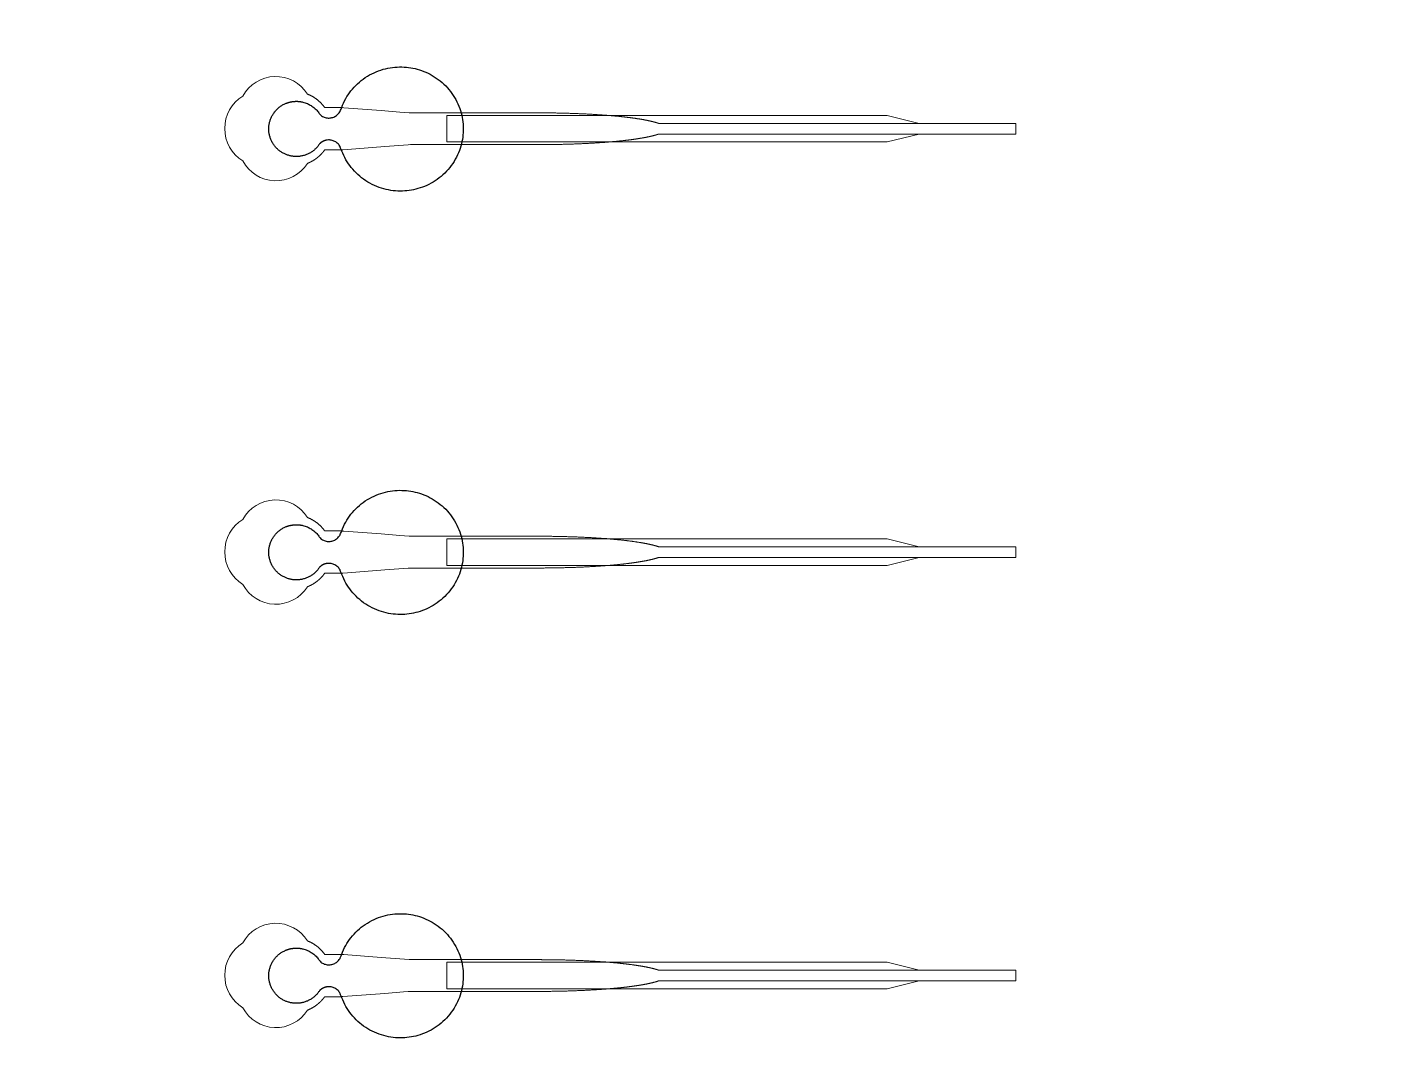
# Model space of a CAD drawing. Header units: inches. Extents: x -52997 to 52003, y -52254 to 52746.
# Drawn here: x -11519 to -5149, y 3570 to 8474 of the extents above; entities that cross this region are included whole.
import ezdxf

# ---------------------------------------------------------------- set-up
doc = ezdxf.new("R2010")
doc.units = ezdxf.units.IN
doc.header["$MEASUREMENT"] = 0
doc.layers.add('1', color=1, linetype='Continuous')
doc.layers.add('2', color=140, linetype='Continuous', lineweight=0)
doc.layers.add('3', color=90, linetype='Continuous', lineweight=0)

msp = doc.modelspace()

# ---------------------------------------------------------------- linework, layer by layer
at = {"layer": '1'}
for points in [[(-16283.4, -47485.7), (0, -47485.7), (16283.4, -47485.7, 5.999107)], [(-16250, -47285.7), (0, -47285.7), (16250, -47285.7, 5.986812)], [(-13685.8, -45485.7), (0, -45485.7), (13685.8, -45485.7, 6.794322)]]:
    msp.add_lwpolyline(points, format="xyb", close=True, dxfattribs=at)
msp.add_circle((-497.2, 245.8), 52500, dxfattribs=at)
for points in [[(-10137.6, 7921.4), (-10115.4, 7944.5), (-10083.7, 7939.3), (-10052.1, 7934.1), (-10038.5, 7905.1), (-9963, 7664.2), (-9711, 7701.9), (-9459, 7739.6), (-9458.9, 7991.7), (-9458.8, 8243.9), (-9710.7, 8281.8), (-9962.7, 8319.7), (-10038.4, 8078.9), (-10051.6, 8050.4), (-10082.5, 8044.7), (-10113.3, 8038.9), (-10135.9, 8060.7), (-10187.2, 8144.1), (-10281.6, 8118), (-10376, 8091.9), (-10377.2, 7994), (-10378.4, 7896), (-10284.7, 7867.6), (-10190.9, 7839.2), (-10137.6, 7921.4)], [(-10137.6, 5921.4), (-10115.4, 5944.5), (-10083.7, 5939.3), (-10052.1, 5934.1), (-10038.5, 5905.1), (-9963, 5664.2), (-9711, 5701.9), (-9459, 5739.6), (-9458.9, 5991.7), (-9458.8, 6243.9), (-9710.7, 6281.8), (-9962.7, 6319.7), (-10038.4, 6078.9), (-10051.6, 6050.4), (-10082.5, 6044.7), (-10113.3, 6038.9), (-10135.9, 6060.7), (-10187.2, 6144.1), (-10281.6, 6118), (-10376, 6091.9), (-10377.2, 5994), (-10378.4, 5896), (-10284.7, 5867.6), (-10190.9, 5839.2), (-10137.6, 5921.4)], [(-10137.6, 3921.4), (-10115.4, 3944.5), (-10083.7, 3939.3), (-10052.1, 3934.1), (-10038.5, 3905.1), (-9963, 3664.2), (-9711, 3701.9), (-9459, 3739.6), (-9458.9, 3991.7), (-9458.8, 4243.9), (-9710.7, 4281.8), (-9962.7, 4319.7), (-10038.4, 4078.9), (-10051.6, 4050.4), (-10082.5, 4044.7), (-10113.3, 4038.9), (-10135.9, 4060.7), (-10187.2, 4144.1), (-10281.6, 4118), (-10376, 4091.9), (-10377.2, 3994), (-10378.4, 3896), (-10284.7, 3867.6), (-10190.9, 3839.2), (-10137.6, 3921.4)]]:
    msp.add_rational_spline(points, [1, 0.884783429184, 1, 0.884783429184, 1, 0.758252289935, 1, 0.758252289935, 1, 0.758252289935, 1, 0.758252289935, 1, 0.888941908896, 1, 0.888941908896, 1, 0.79946124759, 1, 0.79946124759, 1, 0.79946124759, 1, 0.79946124759, 1], degree=2, knots=[0, 0, 0, 0.969535, 0.969535, 1.939069, 1.939069, 3.359405, 3.359405, 4.779741, 4.779741, 6.200078, 6.200078, 7.620414, 7.620414, 8.571947, 8.571947, 9.52348, 9.52348, 10.812277, 10.812277, 12.101074, 12.101074, 13.389871, 13.389871, 14.678668, 14.678668, 14.678668], dxfattribs=at)
at = {"layer": '2'}
for points in [[(-16283.4, -47485.7), (0, -47485.7), (16283.4, -47485.7, 5.999107)], [(-16250, -47285.7), (0, -47285.7), (16250, -47285.7, 5.986812)], [(-13685.8, -45485.7), (0, -45485.7), (13685.8, -45485.7, 6.794322)], [(-10194.8, 7829.6), (-10194.5, 7829.7), (-10193.7, 7830), (-10192.8, 7830.3), (-10192, 7830.7), (-10191.1, 7831), (-10190.3, 7831.4), (-10189.4, 7831.7), (-10188.6, 7832.1), (-10187.7, 7832.5), (-10186.9, 7832.8), (-10186, 7833.2), (-10185.2, 7833.6), (-10184.3, 7834), (-10183.4, 7834.4), (-10182.6, 7834.8), (-10181.7, 7835.2), (-10180.9, 7835.6), (-10180, 7836.1), (-10179.2, 7836.5), (-10178.3, 7836.9), (-10177.4, 7837.4), (-10176.6, 7837.8), (-10175.7, 7838.3), (-10174.9, 7838.7), (-10174, 7839.2), (-10173.2, 7839.7), (-10172.3, 7840.1), (-10171.4, 7840.6), (-10170.6, 7841.1), (-10169.7, 7841.6), (-10168.9, 7842.1), (-10168, 7842.6), (-10167.2, 7843.1), (-10166.3, 7843.6), (-10165.5, 7844.2), (-10164.6, 7844.7), (-10163.8, 7845.2), (-10162.9, 7845.8), (-10162.1, 7846.3), (-10161.2, 7846.9), (-10160.4, 7847.4), (-10159.6, 7848), (-10158.7, 7848.6), (-10157.9, 7849.1), (-10157.1, 7849.7), (-10156.2, 7850.3), (-10155.4, 7850.9), (-10154.6, 7851.5), (-10153.8, 7852.1), (-10152.9, 7852.7), (-10152.1, 7853.3), (-10151.3, 7853.9), (-10150.5, 7854.5), (-10149.7, 7855.2), (-10148.9, 7855.8), (-10148.1, 7856.4), (-10147.3, 7857.1), (-10146.5, 7857.7), (-10145.7, 7858.3), (-10144.9, 7859), (-10144.1, 7859.6), (-10143.4, 7860.3), (-10142.6, 7861), (-10141.8, 7861.6), (-10141, 7862.3), (-10140.3, 7863), (-10139.5, 7863.7), (-10138.8, 7864.3), (-10138, 7865), (-10137.3, 7865.7), (-10136.5, 7866.4), (-10135.8, 7867.1), (-10135, 7867.8), (-10134.3, 7868.5), (-10133.6, 7869.2), (-10132.9, 7869.9), (-10132.2, 7870.7), (-10131.4, 7871.4), (-10130.7, 7872.1), (-10130, 7872.8), (-10129.3, 7873.6), (-10128.7, 7874.3), (-10128, 7875), (-10127.3, 7875.7), (-10126.6, 7876.5), (-10126, 7877.2), (-10125.3, 7878), (-10124.6, 7878.7), (-10124, 7879.5), (-10123.3, 7880.2), (-10122.7, 7881), (-10122.1, 7881.7), (-10121.4, 7882.5), (-10120.8, 7883.2), (-10120.2, 7884), (-10119.6, 7884.7), (-10119, 7885.5), (-10118.4, 7886.3), (-10117.8, 7887), (-10117.2, 7887.8), (-10116.6, 7888.6), (-10116.1, 7889.3), (-10115.5, 7890.1), (-10114.9, 7890.9), (-10114.4, 7891.6), (-10113.8, 7892.4), (-10113.3, 7893.2), (-10069.7, 7893.2), (-10047.9, 7893.2), (-10037, 7893.2), (-10034.3, 7893.2), (-10032.9, 7893.2), (-10032.9, 7893.2), (-10032.9, 7893.2), (-10032.9, 7893.2), (-10032.9, 7893.2), (-10032.8, 7893.2), (-10032.8, 7893.2), (-10032.4, 7893.2), (-10031.7, 7893.3), (-10030.3, 7893.4), (-10027.6, 7893.6), (-10005.5, 7895.3), (-9828.9, 7908.8), (-9740.5, 7915.6), (-9718.4, 7917.3), (-9707.4, 7918.1), (-9707.1, 7918.2), (-9707, 7918.2), (-9707, 7918.2), (-9706.9, 7918.2), (-9706.8, 7918.2), (-9706.4, 7918.2), (-9445.9, 7918.2), (-9439.7, 7918.2), (-9427.1, 7918.2), (-9326.6, 7918.2), (-9125.5, 7918.2), (-9113, 7918.2), (-9106.7, 7918.2), (-9103.6, 7918.2), (-9102, 7918.2), (-9101.6, 7918.2), (-9101.4, 7918.2), (-9101.3, 7918.2), (-9101.3, 7918.2), (-9101.2, 7918.2), (-9101.2, 7918.2), (-9100.6, 7918.2), (-9096, 7918.2), (-9091.4, 7918.2), (-9086.8, 7918.2), (-9082.2, 7918.2), (-9077.6, 7918.2), (-9072.9, 7918.3), (-9068.2, 7918.3), (-9063.6, 7918.3), (-9058.9, 7918.4), (-9054.2, 7918.4), (-9049.4, 7918.4), (-9044.7, 7918.5), (-9040, 7918.6), (-9035.2, 7918.6), (-9030.5, 7918.7), (-9025.7, 7918.8), (-9021, 7918.8), (-9016.2, 7918.9), (-9011.4, 7919), (-9006.6, 7919.1), (-9001.8, 7919.2), (-8997, 7919.3), (-8992.2, 7919.4), (-8987.4, 7919.5), (-8982.6, 7919.7), (-8977.8, 7919.8), (-8972.9, 7919.9), (-8968.1, 7920), (-8963.3, 7920.2), (-8958.5, 7920.3), (-8953.6, 7920.5), (-8948.8, 7920.6), (-8944, 7920.8), (-8939.1, 7921), (-8934.3, 7921.1), (-8929.5, 7921.3), (-8924.6, 7921.5), (-8919.8, 7921.7), (-8915, 7921.9), (-8910.2, 7922.1), (-8905.4, 7922.3), (-8900.5, 7922.5), (-8895.7, 7922.7), (-8890.9, 7922.9), (-8886.1, 7923.2), (-8881.4, 7923.4), (-8876.6, 7923.6), (-8871.8, 7923.9), (-8867.1, 7924.1), (-8862.3, 7924.4), (-8857.6, 7924.6), (-8852.8, 7924.9), (-8848.1, 7925.2), (-8843.4, 7925.4), (-8838.7, 7925.7), (-8834, 7926), (-8829.4, 7926.3), (-8824.7, 7926.6), (-8820.1, 7926.9), (-8815.4, 7927.2), (-8810.8, 7927.5), (-8806.3, 7927.9), (-8801.7, 7928.2), (-8799.4, 7928.4), (-8797.1, 7928.5), (-8794.9, 7928.7), (-8792.6, 7928.9), (-8790.3, 7929), (-8788.1, 7929.2), (-8785.8, 7929.4), (-8783.6, 7929.5), (-8781.3, 7929.7), (-8779.1, 7929.9), (-8776.9, 7930.1), (-8774.6, 7930.3), (-8772.4, 7930.4), (-8770.2, 7930.6), (-8768, 7930.8), (-8765.8, 7931), (-8763.6, 7931.2), (-8761.4, 7931.4), (-8759.2, 7931.5), (-8757, 7931.7), (-8754.9, 7931.9), (-8752.7, 7932.1), (-8750.5, 7932.3), (-8748.4, 7932.5), (-8746.2, 7932.7), (-8744.1, 7932.9), (-8741.9, 7933.1), (-8739.8, 7933.3), (-8737.7, 7933.5), (-8735.6, 7933.7), (-8733.5, 7933.9), (-8731.3, 7934.1), (-8729.2, 7934.3), (-8727.2, 7934.5), (-8725.1, 7934.7), (-8723, 7934.9), (-8720.9, 7935.2), (-8718.9, 7935.4), (-8716.8, 7935.6), (-8714.8, 7935.8), (-8712.7, 7936), (-8710.7, 7936.2), (-8708.7, 7936.5), (-8706.6, 7936.7), (-8704.6, 7936.9), (-8702.6, 7937.1), (-8700.6, 7937.3), (-8698.6, 7937.6), (-8696.7, 7937.8), (-8694.7, 7938), (-8692.7, 7938.2), (-8690.8, 7938.5), (-8688.8, 7938.7), (-8686.9, 7938.9), (-8684.9, 7939.2), (-8683, 7939.4), (-8681.1, 7939.6), (-8679.2, 7939.9), (-8677.3, 7940.1), (-8675.4, 7940.3), (-8673.5, 7940.6), (-8671.6, 7940.8), (-8669.8, 7941.1), (-8667.9, 7941.3), (-8666.1, 7941.5), (-8664.2, 7941.8), (-8662.4, 7942), (-8660.6, 7942.3), (-8658.8, 7942.5), (-8657, 7942.8), (-8655.2, 7943), (-8653.4, 7943.3), (-8651.6, 7943.5), (-8649.8, 7943.8), (-8648.1, 7944), (-8646.3, 7944.3), (-8644.6, 7944.5), (-8642.9, 7944.8), (-8641.1, 7945), (-8639.4, 7945.3), (-8637.7, 7945.5), (-8636, 7945.8), (-8634.4, 7946.1), (-8632.7, 7946.3), (-8631, 7946.6), (-8629.4, 7946.8), (-8627.7, 7947.1), (-8626.1, 7947.4), (-8624.5, 7947.6), (-8622.9, 7947.9), (-8621.3, 7948.2), (-8619.7, 7948.4), (-8618.1, 7948.7), (-8616.5, 7949), (-8614.9, 7949.2), (-8613.4, 7949.5), (-8611.9, 7949.8), (-8610.3, 7950), (-8608.8, 7950.3), (-8607.3, 7950.6), (-8605.8, 7950.9), (-8604.3, 7951.1), (-8602.8, 7951.4), (-8601.3, 7951.7), (-8599.9, 7952), (-8598.4, 7952.2), (-8597, 7952.5), (-8595.6, 7952.8), (-8594.1, 7953.1), (-8592.7, 7953.4), (-8591.3, 7953.6), (-8589.9, 7953.9), (-8588.6, 7954.2), (-8587.2, 7954.5), (-8585.8, 7954.8), (-8584.5, 7955.1), (-8583.2, 7955.3), (-8581.8, 7955.6), (-8580.5, 7955.9), (-8579.2, 7956.2), (-8577.9, 7956.5), (-8576.7, 7956.8), (-8575.4, 7957), (-8574.1, 7957.3), (-8572.9, 7957.6), (-8571.7, 7957.9), (-8570.4, 7958.2), (-8569.2, 7958.5), (-8568, 7958.8), (-8566.8, 7959.1), (-8565.6, 7959.4), (-8564.5, 7959.7), (-8563.3, 7959.9), (-8562.2, 7960.2), (-8561, 7960.5), (-8559.9, 7960.8), (-8558.8, 7961.1), (-8557.7, 7961.4), (-8556.6, 7961.7), (-8555.5, 7962), (-8554.4, 7962.3), (-8553.4, 7962.6), (-8552.3, 7962.9), (-8551.3, 7963.2), (-8550.3, 7963.5), (-8549.2, 7963.8), (-8548.2, 7964.1), (-8547.2, 7964.4), (-8546.3, 7964.7), (-8545.3, 7965), (-8544.3, 7965.3), (-8543.4, 7965.6), (-8542.4, 7965.9), (-8541.5, 7966.2), (-8540.6, 7966.5), (-8539.7, 7966.8), (-8538.8, 7967.1), (-8537.9, 7967.4), (-8537, 7967.7), (-8535.6, 7968.1), (-6850, 7968), (-6850, 8018.2), (-8535.5, 8018.2), (-8535.8, 8018.3), (-8536.7, 8018.6), (-8537.6, 8018.9), (-8538.4, 8019.2), (-8539.3, 8019.5), (-8540.2, 8019.8), (-8541.2, 8020.1), (-8542.1, 8020.4), (-8543, 8020.7), (-8544, 8021), (-8544.9, 8021.3), (-8545.9, 8021.6), (-8546.9, 8021.9), (-8547.9, 8022.2), (-8548.9, 8022.5), (-8549.9, 8022.8), (-8550.9, 8023.1), (-8552, 8023.4), (-8553, 8023.7), (-8554.1, 8023.9), (-8555.1, 8024.2), (-8556.2, 8024.5), (-8557.3, 8024.8), (-8558.4, 8025.1), (-8559.5, 8025.4), (-8560.7, 8025.7), (-8561.8, 8026), (-8563, 8026.3), (-8564.1, 8026.6), (-8565.3, 8026.9), (-8566.5, 8027.2), (-8567.7, 8027.5), (-8568.9, 8027.8), (-8570.1, 8028.1), (-8571.3, 8028.3), (-8572.5, 8028.6), (-8573.8, 8028.9), (-8575, 8029.2), (-8576.3, 8029.5), (-8577.6, 8029.8), (-8578.9, 8030.1), (-8580.2, 8030.4), (-8581.5, 8030.6), (-8582.8, 8030.9), (-8584.1, 8031.2), (-8585.5, 8031.5), (-8586.8, 8031.8), (-8588.2, 8032.1), (-8589.6, 8032.3), (-8591, 8032.6), (-8592.4, 8032.9), (-8593.8, 8033.2), (-8595.2, 8033.5), (-8596.6, 8033.7), (-8598.1, 8034), (-8599.5, 8034.3), (-8601, 8034.6), (-8602.5, 8034.9), (-8603.9, 8035.1), (-8605.4, 8035.4), (-8606.9, 8035.7), (-8608.4, 8036), (-8610, 8036.2), (-8611.5, 8036.5), (-8613, 8036.8), (-8614.6, 8037), (-8616.2, 8037.3), (-8617.7, 8037.6), (-8619.3, 8037.8), (-8620.9, 8038.1), (-8622.5, 8038.4), (-8624.1, 8038.6), (-8625.7, 8038.9), (-8627.4, 8039.2), (-8629, 8039.4), (-8630.7, 8039.7), (-8632.3, 8040), (-8634, 8040.2), (-8635.7, 8040.5), (-8637.4, 8040.7), (-8639.1, 8041), (-8640.8, 8041.3), (-8642.5, 8041.5), (-8644.2, 8041.8), (-8646, 8042), (-8647.7, 8042.3), (-8649.5, 8042.5), (-8651.2, 8042.8), (-8653, 8043), (-8654.8, 8043.3), (-8656.6, 8043.5), (-8658.4, 8043.8), (-8660.2, 8044), (-8662, 8044.3), (-8663.9, 8044.5), (-8665.7, 8044.8), (-8667.5, 8045), (-8669.4, 8045.2), (-8671.3, 8045.5), (-8673.1, 8045.7), (-8675, 8046), (-8676.9, 8046.2), (-8678.8, 8046.4), (-8680.7, 8046.7), (-8682.6, 8046.9), (-8684.5, 8047.1), (-8686.5, 8047.4), (-8688.4, 8047.6), (-8690.4, 8047.8), (-8692.3, 8048.1), (-8694.3, 8048.3), (-8696.2, 8048.5), (-8698.2, 8048.7), (-8700.2, 8049), (-8702.2, 8049.2), (-8704.2, 8049.4), (-8706.2, 8049.6), (-8708.2, 8049.8), (-8710.3, 8050.1), (-8712.3, 8050.3), (-8714.3, 8050.5), (-8716.4, 8050.7), (-8718.4, 8050.9), (-8720.5, 8051.1), (-8722.6, 8051.3), (-8724.6, 8051.6), (-8726.7, 8051.8), (-8728.8, 8052), (-8730.9, 8052.2), (-8733, 8052.4), (-8735.1, 8052.6), (-8737.2, 8052.8), (-8739.3, 8053), (-8741.5, 8053.2), (-8743.6, 8053.4), (-8745.7, 8053.6), (-8747.9, 8053.8), (-8750, 8054), (-8752.2, 8054.2), (-8754.4, 8054.4), (-8756.5, 8054.6), (-8758.7, 8054.7), (-8760.9, 8054.9), (-8763.1, 8055.1), (-8765.3, 8055.3), (-8767.5, 8055.5), (-8769.7, 8055.7), (-8771.9, 8055.9), (-8774.1, 8056), (-8776.3, 8056.2), (-8778.5, 8056.4), (-8780.8, 8056.6), (-8783, 8056.8), (-8785.2, 8056.9), (-8787.5, 8057.1), (-8789.7, 8057.3), (-8792, 8057.4), (-8794.2, 8057.6), (-8796.5, 8057.8), (-8798.8, 8057.9), (-8803.3, 8058.3), (-8807.9, 8058.6), (-8812.5, 8058.9), (-8817.1, 8059.2), (-8821.7, 8059.5), (-8826.3, 8059.8), (-8831, 8060.1), (-8835.6, 8060.4), (-8840.3, 8060.7), (-8845, 8061), (-8849.7, 8061.3), (-8854.4, 8061.5), (-8859.1, 8061.8), (-8863.8, 8062.1), (-8868.6, 8062.3), (-8873.3, 8062.5), (-8878.1, 8062.8), (-8882.8, 8063), (-8887.6, 8063.3), (-8892.4, 8063.5), (-8897.2, 8063.7), (-8901.9, 8063.9), (-8906.7, 8064.1), (-8911.5, 8064.3), (-8916.3, 8064.5), (-8921.1, 8064.7), (-8925.9, 8064.9), (-8930.7, 8065.1), (-8935.6, 8065.3), (-8940.4, 8065.4), (-8945.2, 8065.6), (-8950, 8065.7), (-8954.8, 8065.9), (-8959.6, 8066.1), (-8964.4, 8066.2), (-8969.2, 8066.3), (-8974, 8066.5), (-8978.8, 8066.6), (-8983.6, 8066.7), (-8988.4, 8066.8), (-8993.2, 8066.9), (-8998, 8067.1), (-9002.7, 8067.2), (-9007.5, 8067.2), (-9012.3, 8067.3), (-9017, 8067.4), (-9021.8, 8067.5), (-9026.5, 8067.6), (-9031.2, 8067.7), (-9035.9, 8067.7), (-9040.7, 8067.8), (-9045.4, 8067.8), (-9050, 8067.9), (-9054.7, 8067.9), (-9059.4, 8068), (-9064.1, 8068), (-9068.7, 8068.1), (-9073.3, 8068.1), (-9078, 8068.1), (-9082.6, 8068.1), (-9087.2, 8068.1), (-9089.5, 8068.2), (-9090, 8068.2), (-9090.3, 8068.2), (-9090.5, 8068.2), (-9090.7, 8068.2), (-9092.2, 8068.2), (-9098.6, 8068.2), (-9111.4, 8068.2), (-9162.4, 8068.2), (-9366.3, 8068.2), (-9417.3, 8068.2), (-9442.8, 8068.2), (-9449.1, 8068.2), (-9450.7, 8068.2), (-9706.5, 8068.2), (-9706.9, 8068.2), (-9707, 8068.2), (-9707, 8068.2), (-9707, 8068.2), (-9707.1, 8068.2), (-9707.5, 8068.2), (-9708.8, 8068.3), (-9714.4, 8068.7), (-9758.5, 8072.1), (-9846.8, 8078.9), (-10023.5, 8092.4), (-10029, 8092.9), (-10031.8, 8093.1), (-10032.5, 8093.1), (-10032.8, 8093.2), (-10032.8, 8093.2), (-10032.9, 8093.2), (-10032.9, 8093.2), (-10032.9, 8093.2), (-10032.9, 8093.2), (-10032.9, 8093.2), (-10033.3, 8093.2), (-10036, 8093.2), (-10041.5, 8093.2), (-10052.3, 8093.2), (-10074.1, 8093.2), (-10095.9, 8093.2), (-10106.8, 8093.2), (-10112.3, 8093.2), (-10113, 8093.2), (-10113.1, 8093.2), (-10113.2, 8093.2), (-10113.3, 8093.2), (-10113.3, 8093.2), (-10113.3, 8093.2), (-10113.3, 8093.2), (-10113.7, 8093.8), (-10114.5, 8094.9), (-10115.3, 8096), (-10116.1, 8097.1), (-10117, 8098.2), (-10117.8, 8099.4), (-10118.7, 8100.5), (-10119.6, 8101.6), (-10120.4, 8102.7), (-10121.3, 8103.8), (-10122.3, 8104.9), (-10123.2, 8106), (-10124.1, 8107.1), (-10125.1, 8108.2), (-10126, 8109.3), (-10127, 8110.4), (-10128, 8111.5), (-10129, 8112.5), (-10130, 8113.6), (-10131.1, 8114.7), (-10132.1, 8115.7), (-10133.1, 8116.8), (-10134.2, 8117.8), (-10135.3, 8118.9), (-10136.4, 8119.9), (-10137.5, 8121), (-10138.6, 8122), (-10139.7, 8123), (-10140.8, 8124), (-10142, 8125), (-10143.1, 8126), (-10144.3, 8127), (-10145.5, 8128), (-10146.7, 8129), (-10147.9, 8129.9), (-10149.1, 8130.9), (-10150.3, 8131.8), (-10151.5, 8132.8), (-10152.8, 8133.7), (-10154, 8134.6), (-10155.3, 8135.5), (-10156.5, 8136.4), (-10157.8, 8137.3), (-10159.1, 8138.2), (-10160.4, 8139), (-10161.7, 8139.9), (-10163, 8140.7), (-10164.3, 8141.6), (-10165.7, 8142.4), (-10167, 8143.2), (-10168.3, 8144), (-10169.7, 8144.8), (-10171.1, 8145.6), (-10172.4, 8146.4), (-10173.8, 8147.1), (-10175.2, 8147.9), (-10176.5, 8148.6), (-10177.9, 8149.3), (-10179.3, 8150), (-10180.7, 8150.7), (-10182.1, 8151.4), (-10183.5, 8152), (-10185, 8152.7), (-10186.4, 8153.3), (-10187.8, 8153.9), (-10189.2, 8154.5), (-10190.7, 8155.1), (-10192.1, 8155.7), (-10193.5, 8156.3), (-10194.8, 8156.8, 0.576044), (-10499.3, 8147.4, 0.560065), (-10499.3, 7840.9, 0.578435)], [(-10194.8, 5829.6), (-10194.5, 5829.7), (-10193.7, 5830), (-10192.8, 5830.3), (-10192, 5830.7), (-10191.1, 5831), (-10190.3, 5831.4), (-10189.4, 5831.7), (-10188.6, 5832.1), (-10187.7, 5832.5), (-10186.9, 5832.8), (-10186, 5833.2), (-10185.2, 5833.6), (-10184.3, 5834), (-10183.4, 5834.4), (-10182.6, 5834.8), (-10181.7, 5835.2), (-10180.9, 5835.6), (-10180, 5836.1), (-10179.2, 5836.5), (-10178.3, 5836.9), (-10177.4, 5837.4), (-10176.6, 5837.8), (-10175.7, 5838.3), (-10174.9, 5838.7), (-10174, 5839.2), (-10173.2, 5839.7), (-10172.3, 5840.1), (-10171.4, 5840.6), (-10170.6, 5841.1), (-10169.7, 5841.6), (-10168.9, 5842.1), (-10168, 5842.6), (-10167.2, 5843.1), (-10166.3, 5843.6), (-10165.5, 5844.2), (-10164.6, 5844.7), (-10163.8, 5845.2), (-10162.9, 5845.8), (-10162.1, 5846.3), (-10161.2, 5846.9), (-10160.4, 5847.4), (-10159.6, 5848), (-10158.7, 5848.6), (-10157.9, 5849.1), (-10157.1, 5849.7), (-10156.2, 5850.3), (-10155.4, 5850.9), (-10154.6, 5851.5), (-10153.8, 5852.1), (-10152.9, 5852.7), (-10152.1, 5853.3), (-10151.3, 5853.9), (-10150.5, 5854.5), (-10149.7, 5855.2), (-10148.9, 5855.8), (-10148.1, 5856.4), (-10147.3, 5857.1), (-10146.5, 5857.7), (-10145.7, 5858.3), (-10144.9, 5859), (-10144.1, 5859.6), (-10143.4, 5860.3), (-10142.6, 5861), (-10141.8, 5861.6), (-10141, 5862.3), (-10140.3, 5863), (-10139.5, 5863.7), (-10138.8, 5864.3), (-10138, 5865), (-10137.3, 5865.7), (-10136.5, 5866.4), (-10135.8, 5867.1), (-10135, 5867.8), (-10134.3, 5868.5), (-10133.6, 5869.2), (-10132.9, 5869.9), (-10132.2, 5870.7), (-10131.4, 5871.4), (-10130.7, 5872.1), (-10130, 5872.8), (-10129.3, 5873.6), (-10128.7, 5874.3), (-10128, 5875), (-10127.3, 5875.7), (-10126.6, 5876.5), (-10126, 5877.2), (-10125.3, 5878), (-10124.6, 5878.7), (-10124, 5879.5), (-10123.3, 5880.2), (-10122.7, 5881), (-10122.1, 5881.7), (-10121.4, 5882.5), (-10120.8, 5883.2), (-10120.2, 5884), (-10119.6, 5884.7), (-10119, 5885.5), (-10118.4, 5886.3), (-10117.8, 5887), (-10117.2, 5887.8), (-10116.6, 5888.6), (-10116.1, 5889.3), (-10115.5, 5890.1), (-10114.9, 5890.9), (-10114.4, 5891.6), (-10113.8, 5892.4), (-10113.3, 5893.2), (-10069.7, 5893.2), (-10047.9, 5893.2), (-10037, 5893.2), (-10034.3, 5893.2), (-10032.9, 5893.2), (-10032.9, 5893.2), (-10032.9, 5893.2), (-10032.9, 5893.2), (-10032.9, 5893.2), (-10032.8, 5893.2), (-10032.8, 5893.2), (-10032.4, 5893.2), (-10031.7, 5893.3), (-10030.3, 5893.4), (-10027.6, 5893.6), (-10005.5, 5895.3), (-9828.9, 5908.8), (-9740.5, 5915.6), (-9718.4, 5917.3), (-9707.4, 5918.1), (-9707.1, 5918.2), (-9707, 5918.2), (-9707, 5918.2), (-9706.9, 5918.2), (-9706.8, 5918.2), (-9706.4, 5918.2), (-9445.9, 5918.2), (-9439.7, 5918.2), (-9427.1, 5918.2), (-9326.6, 5918.2), (-9125.5, 5918.2), (-9113, 5918.2), (-9106.7, 5918.2), (-9103.6, 5918.2), (-9102, 5918.2), (-9101.6, 5918.2), (-9101.4, 5918.2), (-9101.3, 5918.2), (-9101.3, 5918.2), (-9101.2, 5918.2), (-9101.2, 5918.2), (-9100.6, 5918.2), (-9096, 5918.2), (-9091.4, 5918.2), (-9086.8, 5918.2), (-9082.2, 5918.2), (-9077.6, 5918.2), (-9072.9, 5918.3), (-9068.2, 5918.3), (-9063.6, 5918.3), (-9058.9, 5918.4), (-9054.2, 5918.4), (-9049.4, 5918.4), (-9044.7, 5918.5), (-9040, 5918.6), (-9035.2, 5918.6), (-9030.5, 5918.7), (-9025.7, 5918.8), (-9021, 5918.8), (-9016.2, 5918.9), (-9011.4, 5919), (-9006.6, 5919.1), (-9001.8, 5919.2), (-8997, 5919.3), (-8992.2, 5919.4), (-8987.4, 5919.5), (-8982.6, 5919.7), (-8977.8, 5919.8), (-8972.9, 5919.9), (-8968.1, 5920), (-8963.3, 5920.2), (-8958.5, 5920.3), (-8953.6, 5920.5), (-8948.8, 5920.6), (-8944, 5920.8), (-8939.1, 5921), (-8934.3, 5921.1), (-8929.5, 5921.3), (-8924.6, 5921.5), (-8919.8, 5921.7), (-8915, 5921.9), (-8910.2, 5922.1), (-8905.4, 5922.3), (-8900.5, 5922.5), (-8895.7, 5922.7), (-8890.9, 5922.9), (-8886.1, 5923.2), (-8881.4, 5923.4), (-8876.6, 5923.6), (-8871.8, 5923.9), (-8867.1, 5924.1), (-8862.3, 5924.4), (-8857.6, 5924.6), (-8852.8, 5924.9), (-8848.1, 5925.2), (-8843.4, 5925.4), (-8838.7, 5925.7), (-8834, 5926), (-8829.4, 5926.3), (-8824.7, 5926.6), (-8820.1, 5926.9), (-8815.4, 5927.2), (-8810.8, 5927.5), (-8806.3, 5927.9), (-8801.7, 5928.2), (-8799.4, 5928.4), (-8797.1, 5928.5), (-8794.9, 5928.7), (-8792.6, 5928.9), (-8790.3, 5929), (-8788.1, 5929.2), (-8785.8, 5929.4), (-8783.6, 5929.5), (-8781.3, 5929.7), (-8779.1, 5929.9), (-8776.9, 5930.1), (-8774.6, 5930.3), (-8772.4, 5930.4), (-8770.2, 5930.6), (-8768, 5930.8), (-8765.8, 5931), (-8763.6, 5931.2), (-8761.4, 5931.4), (-8759.2, 5931.5), (-8757, 5931.7), (-8754.9, 5931.9), (-8752.7, 5932.1), (-8750.5, 5932.3), (-8748.4, 5932.5), (-8746.2, 5932.7), (-8744.1, 5932.9), (-8741.9, 5933.1), (-8739.8, 5933.3), (-8737.7, 5933.5), (-8735.6, 5933.7), (-8733.5, 5933.9), (-8731.3, 5934.1), (-8729.2, 5934.3), (-8727.2, 5934.5), (-8725.1, 5934.7), (-8723, 5934.9), (-8720.9, 5935.2), (-8718.9, 5935.4), (-8716.8, 5935.6), (-8714.8, 5935.8), (-8712.7, 5936), (-8710.7, 5936.2), (-8708.7, 5936.5), (-8706.6, 5936.7), (-8704.6, 5936.9), (-8702.6, 5937.1), (-8700.6, 5937.3), (-8698.6, 5937.6), (-8696.7, 5937.8), (-8694.7, 5938), (-8692.7, 5938.2), (-8690.8, 5938.5), (-8688.8, 5938.7), (-8686.9, 5938.9), (-8684.9, 5939.2), (-8683, 5939.4), (-8681.1, 5939.6), (-8679.2, 5939.9), (-8677.3, 5940.1), (-8675.4, 5940.3), (-8673.5, 5940.6), (-8671.6, 5940.8), (-8669.8, 5941.1), (-8667.9, 5941.3), (-8666.1, 5941.5), (-8664.2, 5941.8), (-8662.4, 5942), (-8660.6, 5942.3), (-8658.8, 5942.5), (-8657, 5942.8), (-8655.2, 5943), (-8653.4, 5943.3), (-8651.6, 5943.5), (-8649.8, 5943.8), (-8648.1, 5944), (-8646.3, 5944.3), (-8644.6, 5944.5), (-8642.9, 5944.8), (-8641.1, 5945), (-8639.4, 5945.3), (-8637.7, 5945.5), (-8636, 5945.8), (-8634.4, 5946.1), (-8632.7, 5946.3), (-8631, 5946.6), (-8629.4, 5946.8), (-8627.7, 5947.1), (-8626.1, 5947.4), (-8624.5, 5947.6), (-8622.9, 5947.9), (-8621.3, 5948.2), (-8619.7, 5948.4), (-8618.1, 5948.7), (-8616.5, 5949), (-8614.9, 5949.2), (-8613.4, 5949.5), (-8611.9, 5949.8), (-8610.3, 5950), (-8608.8, 5950.3), (-8607.3, 5950.6), (-8605.8, 5950.9), (-8604.3, 5951.1), (-8602.8, 5951.4), (-8601.3, 5951.7), (-8599.9, 5952), (-8598.4, 5952.2), (-8597, 5952.5), (-8595.6, 5952.8), (-8594.1, 5953.1), (-8592.7, 5953.4), (-8591.3, 5953.6), (-8589.9, 5953.9), (-8588.6, 5954.2), (-8587.2, 5954.5), (-8585.8, 5954.8), (-8584.5, 5955.1), (-8583.2, 5955.3), (-8581.8, 5955.6), (-8580.5, 5955.9), (-8579.2, 5956.2), (-8577.9, 5956.5), (-8576.7, 5956.8), (-8575.4, 5957), (-8574.1, 5957.3), (-8572.9, 5957.6), (-8571.7, 5957.9), (-8570.4, 5958.2), (-8569.2, 5958.5), (-8568, 5958.8), (-8566.8, 5959.1), (-8565.6, 5959.4), (-8564.5, 5959.7), (-8563.3, 5959.9), (-8562.2, 5960.2), (-8561, 5960.5), (-8559.9, 5960.8), (-8558.8, 5961.1), (-8557.7, 5961.4), (-8556.6, 5961.7), (-8555.5, 5962), (-8554.4, 5962.3), (-8553.4, 5962.6), (-8552.3, 5962.9), (-8551.3, 5963.2), (-8550.3, 5963.5), (-8549.2, 5963.8), (-8548.2, 5964.1), (-8547.2, 5964.4), (-8546.3, 5964.7), (-8545.3, 5965), (-8544.3, 5965.3), (-8543.4, 5965.6), (-8542.4, 5965.9), (-8541.5, 5966.2), (-8540.6, 5966.5), (-8539.7, 5966.8), (-8538.8, 5967.1), (-8537.9, 5967.4), (-8537, 5967.7), (-8535.6, 5968.1), (-6850, 5968), (-6850, 6018.2), (-8535.5, 6018.2), (-8535.8, 6018.3), (-8536.7, 6018.6), (-8537.6, 6018.9), (-8538.4, 6019.2), (-8539.3, 6019.5), (-8540.2, 6019.8), (-8541.2, 6020.1), (-8542.1, 6020.4), (-8543, 6020.7), (-8544, 6021), (-8544.9, 6021.3), (-8545.9, 6021.6), (-8546.9, 6021.9), (-8547.9, 6022.2), (-8548.9, 6022.5), (-8549.9, 6022.8), (-8550.9, 6023.1), (-8552, 6023.4), (-8553, 6023.7), (-8554.1, 6023.9), (-8555.1, 6024.2), (-8556.2, 6024.5), (-8557.3, 6024.8), (-8558.4, 6025.1), (-8559.5, 6025.4), (-8560.7, 6025.7), (-8561.8, 6026), (-8563, 6026.3), (-8564.1, 6026.6), (-8565.3, 6026.9), (-8566.5, 6027.2), (-8567.7, 6027.5), (-8568.9, 6027.8), (-8570.1, 6028.1), (-8571.3, 6028.3), (-8572.5, 6028.6), (-8573.8, 6028.9), (-8575, 6029.2), (-8576.3, 6029.5), (-8577.6, 6029.8), (-8578.9, 6030.1), (-8580.2, 6030.4), (-8581.5, 6030.6), (-8582.8, 6030.9), (-8584.1, 6031.2), (-8585.5, 6031.5), (-8586.8, 6031.8), (-8588.2, 6032.1), (-8589.6, 6032.3), (-8591, 6032.6), (-8592.4, 6032.9), (-8593.8, 6033.2), (-8595.2, 6033.5), (-8596.6, 6033.7), (-8598.1, 6034), (-8599.5, 6034.3), (-8601, 6034.6), (-8602.5, 6034.9), (-8603.9, 6035.1), (-8605.4, 6035.4), (-8606.9, 6035.7), (-8608.4, 6036), (-8610, 6036.2), (-8611.5, 6036.5), (-8613, 6036.8), (-8614.6, 6037), (-8616.2, 6037.3), (-8617.7, 6037.6), (-8619.3, 6037.8), (-8620.9, 6038.1), (-8622.5, 6038.4), (-8624.1, 6038.6), (-8625.7, 6038.9), (-8627.4, 6039.2), (-8629, 6039.4), (-8630.7, 6039.7), (-8632.3, 6040), (-8634, 6040.2), (-8635.7, 6040.5), (-8637.4, 6040.7), (-8639.1, 6041), (-8640.8, 6041.3), (-8642.5, 6041.5), (-8644.2, 6041.8), (-8646, 6042), (-8647.7, 6042.3), (-8649.5, 6042.5), (-8651.2, 6042.8), (-8653, 6043), (-8654.8, 6043.3), (-8656.6, 6043.5), (-8658.4, 6043.8), (-8660.2, 6044), (-8662, 6044.3), (-8663.9, 6044.5), (-8665.7, 6044.8), (-8667.5, 6045), (-8669.4, 6045.2), (-8671.3, 6045.5), (-8673.1, 6045.7), (-8675, 6046), (-8676.9, 6046.2), (-8678.8, 6046.4), (-8680.7, 6046.7), (-8682.6, 6046.9), (-8684.5, 6047.1), (-8686.5, 6047.4), (-8688.4, 6047.6), (-8690.4, 6047.8), (-8692.3, 6048.1), (-8694.3, 6048.3), (-8696.2, 6048.5), (-8698.2, 6048.7), (-8700.2, 6049), (-8702.2, 6049.2), (-8704.2, 6049.4), (-8706.2, 6049.6), (-8708.2, 6049.8), (-8710.3, 6050.1), (-8712.3, 6050.3), (-8714.3, 6050.5), (-8716.4, 6050.7), (-8718.4, 6050.9), (-8720.5, 6051.1), (-8722.6, 6051.3), (-8724.6, 6051.6), (-8726.7, 6051.8), (-8728.8, 6052), (-8730.9, 6052.2), (-8733, 6052.4), (-8735.1, 6052.6), (-8737.2, 6052.8), (-8739.3, 6053), (-8741.5, 6053.2), (-8743.6, 6053.4), (-8745.7, 6053.6), (-8747.9, 6053.8), (-8750, 6054), (-8752.2, 6054.2), (-8754.4, 6054.4), (-8756.5, 6054.6), (-8758.7, 6054.7), (-8760.9, 6054.9), (-8763.1, 6055.1), (-8765.3, 6055.3), (-8767.5, 6055.5), (-8769.7, 6055.7), (-8771.9, 6055.9), (-8774.1, 6056), (-8776.3, 6056.2), (-8778.5, 6056.4), (-8780.8, 6056.6), (-8783, 6056.8), (-8785.2, 6056.9), (-8787.5, 6057.1), (-8789.7, 6057.3), (-8792, 6057.4), (-8794.2, 6057.6), (-8796.5, 6057.8), (-8798.8, 6057.9), (-8803.3, 6058.3), (-8807.9, 6058.6), (-8812.5, 6058.9), (-8817.1, 6059.2), (-8821.7, 6059.5), (-8826.3, 6059.8), (-8831, 6060.1), (-8835.6, 6060.4), (-8840.3, 6060.7), (-8845, 6061), (-8849.7, 6061.3), (-8854.4, 6061.5), (-8859.1, 6061.8), (-8863.8, 6062.1), (-8868.6, 6062.3), (-8873.3, 6062.5), (-8878.1, 6062.8), (-8882.8, 6063), (-8887.6, 6063.3), (-8892.4, 6063.5), (-8897.2, 6063.7), (-8901.9, 6063.9), (-8906.7, 6064.1), (-8911.5, 6064.3), (-8916.3, 6064.5), (-8921.1, 6064.7), (-8925.9, 6064.9), (-8930.7, 6065.1), (-8935.6, 6065.3), (-8940.4, 6065.4), (-8945.2, 6065.6), (-8950, 6065.7), (-8954.8, 6065.9), (-8959.6, 6066.1), (-8964.4, 6066.2), (-8969.2, 6066.3), (-8974, 6066.5), (-8978.8, 6066.6), (-8983.6, 6066.7), (-8988.4, 6066.8), (-8993.2, 6066.9), (-8998, 6067.1), (-9002.7, 6067.2), (-9007.5, 6067.2), (-9012.3, 6067.3), (-9017, 6067.4), (-9021.8, 6067.5), (-9026.5, 6067.6), (-9031.2, 6067.7), (-9035.9, 6067.7), (-9040.7, 6067.8), (-9045.4, 6067.8), (-9050, 6067.9), (-9054.7, 6067.9), (-9059.4, 6068), (-9064.1, 6068), (-9068.7, 6068.1), (-9073.3, 6068.1), (-9078, 6068.1), (-9082.6, 6068.1), (-9087.2, 6068.1), (-9089.5, 6068.2), (-9090, 6068.2), (-9090.3, 6068.2), (-9090.5, 6068.2), (-9090.7, 6068.2), (-9092.2, 6068.2), (-9098.6, 6068.2), (-9111.4, 6068.2), (-9162.4, 6068.2), (-9366.3, 6068.2), (-9417.3, 6068.2), (-9442.8, 6068.2), (-9449.1, 6068.2), (-9450.7, 6068.2), (-9706.5, 6068.2), (-9706.9, 6068.2), (-9707, 6068.2), (-9707, 6068.2), (-9707, 6068.2), (-9707.1, 6068.2), (-9707.5, 6068.2), (-9708.8, 6068.3), (-9714.4, 6068.7), (-9758.5, 6072.1), (-9846.8, 6078.9), (-10023.5, 6092.4), (-10029, 6092.9), (-10031.8, 6093.1), (-10032.5, 6093.1), (-10032.8, 6093.2), (-10032.8, 6093.2), (-10032.9, 6093.2), (-10032.9, 6093.2), (-10032.9, 6093.2), (-10032.9, 6093.2), (-10032.9, 6093.2), (-10033.3, 6093.2), (-10036, 6093.2), (-10041.5, 6093.2), (-10052.3, 6093.2), (-10074.1, 6093.2), (-10095.9, 6093.2), (-10106.8, 6093.2), (-10112.3, 6093.2), (-10113, 6093.2), (-10113.1, 6093.2), (-10113.2, 6093.2), (-10113.3, 6093.2), (-10113.3, 6093.2), (-10113.3, 6093.2), (-10113.3, 6093.2), (-10113.7, 6093.8), (-10114.5, 6094.9), (-10115.3, 6096), (-10116.1, 6097.1), (-10117, 6098.2), (-10117.8, 6099.4), (-10118.7, 6100.5), (-10119.6, 6101.6), (-10120.4, 6102.7), (-10121.3, 6103.8), (-10122.3, 6104.9), (-10123.2, 6106), (-10124.1, 6107.1), (-10125.1, 6108.2), (-10126, 6109.3), (-10127, 6110.4), (-10128, 6111.5), (-10129, 6112.5), (-10130, 6113.6), (-10131.1, 6114.7), (-10132.1, 6115.7), (-10133.1, 6116.8), (-10134.2, 6117.8), (-10135.3, 6118.9), (-10136.4, 6119.9), (-10137.5, 6121), (-10138.6, 6122), (-10139.7, 6123), (-10140.8, 6124), (-10142, 6125), (-10143.1, 6126), (-10144.3, 6127), (-10145.5, 6128), (-10146.7, 6129), (-10147.9, 6129.9), (-10149.1, 6130.9), (-10150.3, 6131.8), (-10151.5, 6132.8), (-10152.8, 6133.7), (-10154, 6134.6), (-10155.3, 6135.5), (-10156.5, 6136.4), (-10157.8, 6137.3), (-10159.1, 6138.2), (-10160.4, 6139), (-10161.7, 6139.9), (-10163, 6140.7), (-10164.3, 6141.6), (-10165.7, 6142.4), (-10167, 6143.2), (-10168.3, 6144), (-10169.7, 6144.8), (-10171.1, 6145.6), (-10172.4, 6146.4), (-10173.8, 6147.1), (-10175.2, 6147.9), (-10176.5, 6148.6), (-10177.9, 6149.3), (-10179.3, 6150), (-10180.7, 6150.7), (-10182.1, 6151.4), (-10183.5, 6152), (-10185, 6152.7), (-10186.4, 6153.3), (-10187.8, 6153.9), (-10189.2, 6154.5), (-10190.7, 6155.1), (-10192.1, 6155.7), (-10193.5, 6156.3), (-10194.8, 6156.8, 0.576044), (-10499.3, 6147.4, 0.560065), (-10499.3, 5840.9, 0.578435)], [(-10194.8, 3829.6), (-10194.5, 3829.7), (-10193.7, 3830), (-10192.8, 3830.3), (-10192, 3830.7), (-10191.1, 3831), (-10190.3, 3831.4), (-10189.4, 3831.7), (-10188.6, 3832.1), (-10187.7, 3832.5), (-10186.9, 3832.8), (-10186, 3833.2), (-10185.2, 3833.6), (-10184.3, 3834), (-10183.4, 3834.4), (-10182.6, 3834.8), (-10181.7, 3835.2), (-10180.9, 3835.6), (-10180, 3836.1), (-10179.2, 3836.5), (-10178.3, 3836.9), (-10177.4, 3837.4), (-10176.6, 3837.8), (-10175.7, 3838.3), (-10174.9, 3838.7), (-10174, 3839.2), (-10173.2, 3839.7), (-10172.3, 3840.1), (-10171.4, 3840.6), (-10170.6, 3841.1), (-10169.7, 3841.6), (-10168.9, 3842.1), (-10168, 3842.6), (-10167.2, 3843.1), (-10166.3, 3843.6), (-10165.5, 3844.2), (-10164.6, 3844.7), (-10163.8, 3845.2), (-10162.9, 3845.8), (-10162.1, 3846.3), (-10161.2, 3846.9), (-10160.4, 3847.4), (-10159.6, 3848), (-10158.7, 3848.6), (-10157.9, 3849.1), (-10157.1, 3849.7), (-10156.2, 3850.3), (-10155.4, 3850.9), (-10154.6, 3851.5), (-10153.8, 3852.1), (-10152.9, 3852.7), (-10152.1, 3853.3), (-10151.3, 3853.9), (-10150.5, 3854.5), (-10149.7, 3855.2), (-10148.9, 3855.8), (-10148.1, 3856.4), (-10147.3, 3857.1), (-10146.5, 3857.7), (-10145.7, 3858.3), (-10144.9, 3859), (-10144.1, 3859.6), (-10143.4, 3860.3), (-10142.6, 3861), (-10141.8, 3861.6), (-10141, 3862.3), (-10140.3, 3863), (-10139.5, 3863.7), (-10138.8, 3864.3), (-10138, 3865), (-10137.3, 3865.7), (-10136.5, 3866.4), (-10135.8, 3867.1), (-10135, 3867.8), (-10134.3, 3868.5), (-10133.6, 3869.2), (-10132.9, 3869.9), (-10132.2, 3870.7), (-10131.4, 3871.4), (-10130.7, 3872.1), (-10130, 3872.8), (-10129.3, 3873.6), (-10128.7, 3874.3), (-10128, 3875), (-10127.3, 3875.7), (-10126.6, 3876.5), (-10126, 3877.2), (-10125.3, 3878), (-10124.6, 3878.7), (-10124, 3879.5), (-10123.3, 3880.2), (-10122.7, 3881), (-10122.1, 3881.7), (-10121.4, 3882.5), (-10120.8, 3883.2), (-10120.2, 3884), (-10119.6, 3884.7), (-10119, 3885.5), (-10118.4, 3886.3), (-10117.8, 3887), (-10117.2, 3887.8), (-10116.6, 3888.6), (-10116.1, 3889.3), (-10115.5, 3890.1), (-10114.9, 3890.9), (-10114.4, 3891.6), (-10113.8, 3892.4), (-10113.3, 3893.2), (-10069.7, 3893.2), (-10047.9, 3893.2), (-10037, 3893.2), (-10034.3, 3893.2), (-10032.9, 3893.2), (-10032.9, 3893.2), (-10032.9, 3893.2), (-10032.9, 3893.2), (-10032.9, 3893.2), (-10032.8, 3893.2), (-10032.8, 3893.2), (-10032.4, 3893.2), (-10031.7, 3893.3), (-10030.3, 3893.4), (-10027.6, 3893.6), (-10005.5, 3895.3), (-9828.9, 3908.8), (-9740.5, 3915.6), (-9718.4, 3917.3), (-9707.4, 3918.1), (-9707.1, 3918.2), (-9707, 3918.2), (-9707, 3918.2), (-9706.9, 3918.2), (-9706.8, 3918.2), (-9706.4, 3918.2), (-9445.9, 3918.2), (-9439.7, 3918.2), (-9427.1, 3918.2), (-9326.6, 3918.2), (-9125.5, 3918.2), (-9113, 3918.2), (-9106.7, 3918.2), (-9103.6, 3918.2), (-9102, 3918.2), (-9101.6, 3918.2), (-9101.4, 3918.2), (-9101.3, 3918.2), (-9101.3, 3918.2), (-9101.2, 3918.2), (-9101.2, 3918.2), (-9100.6, 3918.2), (-9096, 3918.2), (-9091.4, 3918.2), (-9086.8, 3918.2), (-9082.2, 3918.2), (-9077.6, 3918.2), (-9072.9, 3918.3), (-9068.2, 3918.3), (-9063.6, 3918.3), (-9058.9, 3918.4), (-9054.2, 3918.4), (-9049.4, 3918.4), (-9044.7, 3918.5), (-9040, 3918.6), (-9035.2, 3918.6), (-9030.5, 3918.7), (-9025.7, 3918.8), (-9021, 3918.8), (-9016.2, 3918.9), (-9011.4, 3919), (-9006.6, 3919.1), (-9001.8, 3919.2), (-8997, 3919.3), (-8992.2, 3919.4), (-8987.4, 3919.5), (-8982.6, 3919.7), (-8977.8, 3919.8), (-8972.9, 3919.9), (-8968.1, 3920), (-8963.3, 3920.2), (-8958.5, 3920.3), (-8953.6, 3920.5), (-8948.8, 3920.6), (-8944, 3920.8), (-8939.1, 3921), (-8934.3, 3921.1), (-8929.5, 3921.3), (-8924.6, 3921.5), (-8919.8, 3921.7), (-8915, 3921.9), (-8910.2, 3922.1), (-8905.4, 3922.3), (-8900.5, 3922.5), (-8895.7, 3922.7), (-8890.9, 3922.9), (-8886.1, 3923.2), (-8881.4, 3923.4), (-8876.6, 3923.6), (-8871.8, 3923.9), (-8867.1, 3924.1), (-8862.3, 3924.4), (-8857.6, 3924.6), (-8852.8, 3924.9), (-8848.1, 3925.2), (-8843.4, 3925.4), (-8838.7, 3925.7), (-8834, 3926), (-8829.4, 3926.3), (-8824.7, 3926.6), (-8820.1, 3926.9), (-8815.4, 3927.2), (-8810.8, 3927.5), (-8806.3, 3927.9), (-8801.7, 3928.2), (-8799.4, 3928.4), (-8797.1, 3928.5), (-8794.9, 3928.7), (-8792.6, 3928.9), (-8790.3, 3929), (-8788.1, 3929.2), (-8785.8, 3929.4), (-8783.6, 3929.5), (-8781.3, 3929.7), (-8779.1, 3929.9), (-8776.9, 3930.1), (-8774.6, 3930.3), (-8772.4, 3930.4), (-8770.2, 3930.6), (-8768, 3930.8), (-8765.8, 3931), (-8763.6, 3931.2), (-8761.4, 3931.4), (-8759.2, 3931.5), (-8757, 3931.7), (-8754.9, 3931.9), (-8752.7, 3932.1), (-8750.5, 3932.3), (-8748.4, 3932.5), (-8746.2, 3932.7), (-8744.1, 3932.9), (-8741.9, 3933.1), (-8739.8, 3933.3), (-8737.7, 3933.5), (-8735.6, 3933.7), (-8733.5, 3933.9), (-8731.3, 3934.1), (-8729.2, 3934.3), (-8727.2, 3934.5), (-8725.1, 3934.7), (-8723, 3934.9), (-8720.9, 3935.2), (-8718.9, 3935.4), (-8716.8, 3935.6), (-8714.8, 3935.8), (-8712.7, 3936), (-8710.7, 3936.2), (-8708.7, 3936.5), (-8706.6, 3936.7), (-8704.6, 3936.9), (-8702.6, 3937.1), (-8700.6, 3937.3), (-8698.6, 3937.6), (-8696.7, 3937.8), (-8694.7, 3938), (-8692.7, 3938.2), (-8690.8, 3938.5), (-8688.8, 3938.7), (-8686.9, 3938.9), (-8684.9, 3939.2), (-8683, 3939.4), (-8681.1, 3939.6), (-8679.2, 3939.9), (-8677.3, 3940.1), (-8675.4, 3940.3), (-8673.5, 3940.6), (-8671.6, 3940.8), (-8669.8, 3941.1), (-8667.9, 3941.3), (-8666.1, 3941.5), (-8664.2, 3941.8), (-8662.4, 3942), (-8660.6, 3942.3), (-8658.8, 3942.5), (-8657, 3942.8), (-8655.2, 3943), (-8653.4, 3943.3), (-8651.6, 3943.5), (-8649.8, 3943.8), (-8648.1, 3944), (-8646.3, 3944.3), (-8644.6, 3944.5), (-8642.9, 3944.8), (-8641.1, 3945), (-8639.4, 3945.3), (-8637.7, 3945.5), (-8636, 3945.8), (-8634.4, 3946.1), (-8632.7, 3946.3), (-8631, 3946.6), (-8629.4, 3946.8), (-8627.7, 3947.1), (-8626.1, 3947.4), (-8624.5, 3947.6), (-8622.9, 3947.9), (-8621.3, 3948.2), (-8619.7, 3948.4), (-8618.1, 3948.7), (-8616.5, 3949), (-8614.9, 3949.2), (-8613.4, 3949.5), (-8611.9, 3949.8), (-8610.3, 3950), (-8608.8, 3950.3), (-8607.3, 3950.6), (-8605.8, 3950.9), (-8604.3, 3951.1), (-8602.8, 3951.4), (-8601.3, 3951.7), (-8599.9, 3952), (-8598.4, 3952.2), (-8597, 3952.5), (-8595.6, 3952.8), (-8594.1, 3953.1), (-8592.7, 3953.4), (-8591.3, 3953.6), (-8589.9, 3953.9), (-8588.6, 3954.2), (-8587.2, 3954.5), (-8585.8, 3954.8), (-8584.5, 3955.1), (-8583.2, 3955.3), (-8581.8, 3955.6), (-8580.5, 3955.9), (-8579.2, 3956.2), (-8577.9, 3956.5), (-8576.7, 3956.8), (-8575.4, 3957), (-8574.1, 3957.3), (-8572.9, 3957.6), (-8571.7, 3957.9), (-8570.4, 3958.2), (-8569.2, 3958.5), (-8568, 3958.8), (-8566.8, 3959.1), (-8565.6, 3959.4), (-8564.5, 3959.7), (-8563.3, 3959.9), (-8562.2, 3960.2), (-8561, 3960.5), (-8559.9, 3960.8), (-8558.8, 3961.1), (-8557.7, 3961.4), (-8556.6, 3961.7), (-8555.5, 3962), (-8554.4, 3962.3), (-8553.4, 3962.6), (-8552.3, 3962.9), (-8551.3, 3963.2), (-8550.3, 3963.5), (-8549.2, 3963.8), (-8548.2, 3964.1), (-8547.2, 3964.4), (-8546.3, 3964.7), (-8545.3, 3965), (-8544.3, 3965.3), (-8543.4, 3965.6), (-8542.4, 3965.9), (-8541.5, 3966.2), (-8540.6, 3966.5), (-8539.7, 3966.8), (-8538.8, 3967.1), (-8537.9, 3967.4), (-8537, 3967.7), (-8535.6, 3968.1), (-6850, 3968), (-6850, 4018.2), (-8535.5, 4018.2), (-8535.8, 4018.3), (-8536.7, 4018.6), (-8537.6, 4018.9), (-8538.4, 4019.2), (-8539.3, 4019.5), (-8540.2, 4019.8), (-8541.2, 4020.1), (-8542.1, 4020.4), (-8543, 4020.7), (-8544, 4021), (-8544.9, 4021.3), (-8545.9, 4021.6), (-8546.9, 4021.9), (-8547.9, 4022.2), (-8548.9, 4022.5), (-8549.9, 4022.8), (-8550.9, 4023.1), (-8552, 4023.4), (-8553, 4023.7), (-8554.1, 4023.9), (-8555.1, 4024.2), (-8556.2, 4024.5), (-8557.3, 4024.8), (-8558.4, 4025.1), (-8559.5, 4025.4), (-8560.7, 4025.7), (-8561.8, 4026), (-8563, 4026.3), (-8564.1, 4026.6), (-8565.3, 4026.9), (-8566.5, 4027.2), (-8567.7, 4027.5), (-8568.9, 4027.8), (-8570.1, 4028.1), (-8571.3, 4028.3), (-8572.5, 4028.6), (-8573.8, 4028.9), (-8575, 4029.2), (-8576.3, 4029.5), (-8577.6, 4029.8), (-8578.9, 4030.1), (-8580.2, 4030.4), (-8581.5, 4030.6), (-8582.8, 4030.9), (-8584.1, 4031.2), (-8585.5, 4031.5), (-8586.8, 4031.8), (-8588.2, 4032.1), (-8589.6, 4032.3), (-8591, 4032.6), (-8592.4, 4032.9), (-8593.8, 4033.2), (-8595.2, 4033.5), (-8596.6, 4033.7), (-8598.1, 4034), (-8599.5, 4034.3), (-8601, 4034.6), (-8602.5, 4034.9), (-8603.9, 4035.1), (-8605.4, 4035.4), (-8606.9, 4035.7), (-8608.4, 4036), (-8610, 4036.2), (-8611.5, 4036.5), (-8613, 4036.8), (-8614.6, 4037), (-8616.2, 4037.3), (-8617.7, 4037.6), (-8619.3, 4037.8), (-8620.9, 4038.1), (-8622.5, 4038.4), (-8624.1, 4038.6), (-8625.7, 4038.9), (-8627.4, 4039.2), (-8629, 4039.4), (-8630.7, 4039.7), (-8632.3, 4040), (-8634, 4040.2), (-8635.7, 4040.5), (-8637.4, 4040.7), (-8639.1, 4041), (-8640.8, 4041.3), (-8642.5, 4041.5), (-8644.2, 4041.8), (-8646, 4042), (-8647.7, 4042.3), (-8649.5, 4042.5), (-8651.2, 4042.8), (-8653, 4043), (-8654.8, 4043.3), (-8656.6, 4043.5), (-8658.4, 4043.8), (-8660.2, 4044), (-8662, 4044.3), (-8663.9, 4044.5), (-8665.7, 4044.8), (-8667.5, 4045), (-8669.4, 4045.2), (-8671.3, 4045.5), (-8673.1, 4045.7), (-8675, 4046), (-8676.9, 4046.2), (-8678.8, 4046.4), (-8680.7, 4046.7), (-8682.6, 4046.9), (-8684.5, 4047.1), (-8686.5, 4047.4), (-8688.4, 4047.6), (-8690.4, 4047.8), (-8692.3, 4048.1), (-8694.3, 4048.3), (-8696.2, 4048.5), (-8698.2, 4048.7), (-8700.2, 4049), (-8702.2, 4049.2), (-8704.2, 4049.4), (-8706.2, 4049.6), (-8708.2, 4049.8), (-8710.3, 4050.1), (-8712.3, 4050.3), (-8714.3, 4050.5), (-8716.4, 4050.7), (-8718.4, 4050.9), (-8720.5, 4051.1), (-8722.6, 4051.3), (-8724.6, 4051.6), (-8726.7, 4051.8), (-8728.8, 4052), (-8730.9, 4052.2), (-8733, 4052.4), (-8735.1, 4052.6), (-8737.2, 4052.8), (-8739.3, 4053), (-8741.5, 4053.2), (-8743.6, 4053.4), (-8745.7, 4053.6), (-8747.9, 4053.8), (-8750, 4054), (-8752.2, 4054.2), (-8754.4, 4054.4), (-8756.5, 4054.6), (-8758.7, 4054.7), (-8760.9, 4054.9), (-8763.1, 4055.1), (-8765.3, 4055.3), (-8767.5, 4055.5), (-8769.7, 4055.7), (-8771.9, 4055.9), (-8774.1, 4056), (-8776.3, 4056.2), (-8778.5, 4056.4), (-8780.8, 4056.6), (-8783, 4056.8), (-8785.2, 4056.9), (-8787.5, 4057.1), (-8789.7, 4057.3), (-8792, 4057.4), (-8794.2, 4057.6), (-8796.5, 4057.8), (-8798.8, 4057.9), (-8803.3, 4058.3), (-8807.9, 4058.6), (-8812.5, 4058.9), (-8817.1, 4059.2), (-8821.7, 4059.5), (-8826.3, 4059.8), (-8831, 4060.1), (-8835.6, 4060.4), (-8840.3, 4060.7), (-8845, 4061), (-8849.7, 4061.3), (-8854.4, 4061.5), (-8859.1, 4061.8), (-8863.8, 4062.1), (-8868.6, 4062.3), (-8873.3, 4062.5), (-8878.1, 4062.8), (-8882.8, 4063), (-8887.6, 4063.3), (-8892.4, 4063.5), (-8897.2, 4063.7), (-8901.9, 4063.9), (-8906.7, 4064.1), (-8911.5, 4064.3), (-8916.3, 4064.5), (-8921.1, 4064.7), (-8925.9, 4064.9), (-8930.7, 4065.1), (-8935.6, 4065.3), (-8940.4, 4065.4), (-8945.2, 4065.6), (-8950, 4065.7), (-8954.8, 4065.9), (-8959.6, 4066.1), (-8964.4, 4066.2), (-8969.2, 4066.3), (-8974, 4066.5), (-8978.8, 4066.6), (-8983.6, 4066.7), (-8988.4, 4066.8), (-8993.2, 4066.9), (-8998, 4067.1), (-9002.7, 4067.2), (-9007.5, 4067.2), (-9012.3, 4067.3), (-9017, 4067.4), (-9021.8, 4067.5), (-9026.5, 4067.6), (-9031.2, 4067.7), (-9035.9, 4067.7), (-9040.7, 4067.8), (-9045.4, 4067.8), (-9050, 4067.9), (-9054.7, 4067.9), (-9059.4, 4068), (-9064.1, 4068), (-9068.7, 4068.1), (-9073.3, 4068.1), (-9078, 4068.1), (-9082.6, 4068.1), (-9087.2, 4068.1), (-9089.5, 4068.2), (-9090, 4068.2), (-9090.3, 4068.2), (-9090.5, 4068.2), (-9090.7, 4068.2), (-9092.2, 4068.2), (-9098.6, 4068.2), (-9111.4, 4068.2), (-9162.4, 4068.2), (-9366.3, 4068.2), (-9417.3, 4068.2), (-9442.8, 4068.2), (-9449.1, 4068.2), (-9450.7, 4068.2), (-9706.5, 4068.2), (-9706.9, 4068.2), (-9707, 4068.2), (-9707, 4068.2), (-9707, 4068.2), (-9707.1, 4068.2), (-9707.5, 4068.2), (-9708.8, 4068.3), (-9714.4, 4068.7), (-9758.5, 4072.1), (-9846.8, 4078.9), (-10023.5, 4092.4), (-10029, 4092.9), (-10031.8, 4093.1), (-10032.5, 4093.1), (-10032.8, 4093.2), (-10032.8, 4093.2), (-10032.9, 4093.2), (-10032.9, 4093.2), (-10032.9, 4093.2), (-10032.9, 4093.2), (-10032.9, 4093.2), (-10033.3, 4093.2), (-10036, 4093.2), (-10041.5, 4093.2), (-10052.3, 4093.2), (-10074.1, 4093.2), (-10095.9, 4093.2), (-10106.8, 4093.2), (-10112.3, 4093.2), (-10113, 4093.2), (-10113.1, 4093.2), (-10113.2, 4093.2), (-10113.3, 4093.2), (-10113.3, 4093.2), (-10113.3, 4093.2), (-10113.3, 4093.2), (-10113.7, 4093.8), (-10114.5, 4094.9), (-10115.3, 4096), (-10116.1, 4097.1), (-10117, 4098.2), (-10117.8, 4099.4), (-10118.7, 4100.5), (-10119.6, 4101.6), (-10120.4, 4102.7), (-10121.3, 4103.8), (-10122.3, 4104.9), (-10123.2, 4106), (-10124.1, 4107.1), (-10125.1, 4108.2), (-10126, 4109.3), (-10127, 4110.4), (-10128, 4111.5), (-10129, 4112.5), (-10130, 4113.6), (-10131.1, 4114.7), (-10132.1, 4115.7), (-10133.1, 4116.8), (-10134.2, 4117.8), (-10135.3, 4118.9), (-10136.4, 4119.9), (-10137.5, 4121), (-10138.6, 4122), (-10139.7, 4123), (-10140.8, 4124), (-10142, 4125), (-10143.1, 4126), (-10144.3, 4127), (-10145.5, 4128), (-10146.7, 4129), (-10147.9, 4129.9), (-10149.1, 4130.9), (-10150.3, 4131.8), (-10151.5, 4132.8), (-10152.8, 4133.7), (-10154, 4134.6), (-10155.3, 4135.5), (-10156.5, 4136.4), (-10157.8, 4137.3), (-10159.1, 4138.2), (-10160.4, 4139), (-10161.7, 4139.9), (-10163, 4140.7), (-10164.3, 4141.6), (-10165.7, 4142.4), (-10167, 4143.2), (-10168.3, 4144), (-10169.7, 4144.8), (-10171.1, 4145.6), (-10172.4, 4146.4), (-10173.8, 4147.1), (-10175.2, 4147.9), (-10176.5, 4148.6), (-10177.9, 4149.3), (-10179.3, 4150), (-10180.7, 4150.7), (-10182.1, 4151.4), (-10183.5, 4152), (-10185, 4152.7), (-10186.4, 4153.3), (-10187.8, 4153.9), (-10189.2, 4154.5), (-10190.7, 4155.1), (-10192.1, 4155.7), (-10193.5, 4156.3), (-10194.8, 4156.8, 0.576044), (-10499.3, 4147.4, 0.560065), (-10499.3, 3840.9, 0.578435)]]:
    msp.add_lwpolyline(points, format="xyb", close=True, dxfattribs=at)
for points in [[(-9450.6, 7918.2), (-9449.1, 7918.2), (-9445.9, 7918.2)], [(-9450.6, 5918.2), (-9449.1, 5918.2), (-9445.9, 5918.2)], [(-9450.6, 3918.2), (-9449.1, 3918.2), (-9445.9, 3918.2)]]:
    msp.add_lwpolyline(points, dxfattribs=at)
msp.add_circle((-497.2, 245.8), 52500, dxfattribs=at)
at = {"layer": '3'}
for points in [[(-16283.4, -47485.7), (0, -47485.7), (16283.4, -47485.7, 5.999107)], [(-16283.4, -47485.7), (0, -47485.7), (16283.4, -47485.7, 5.999107)], [(-16250, -47285.7), (0, -47285.7), (16250, -47285.7, 5.986812)], [(-16250, -47285.7), (0, -47285.7), (16250, -47285.7, 5.986812)], [(-13685.8, -45485.7), (0, -45485.7), (13685.8, -45485.7, 6.794322)], [(-13685.8, -45485.7), (0, -45485.7), (13685.8, -45485.7, 6.794322)]]:
    msp.add_lwpolyline(points, format="xyb", close=True, dxfattribs=at)
for points in [[(-9536.4, 8055.7), (-7456.9, 8055.7), (-7306.9, 8018.2), (-6850, 8018.2), (-6850, 7968.2), (-7306.9, 7968.2), (-7456.9, 7930.7), (-9536.4, 7930.7)], [(-9536.4, 6055.7), (-7456.9, 6055.7), (-7306.9, 6018.2), (-6850, 6018.2), (-6850, 5968.2), (-7306.9, 5968.2), (-7456.9, 5930.7), (-9536.4, 5930.7)], [(-9536.4, 4055.7), (-7456.9, 4055.7), (-7306.9, 4018.2), (-6850, 4018.2), (-6850, 3968.2), (-7306.9, 3968.2), (-7456.9, 3930.7), (-9536.4, 3930.7)]]:
    msp.add_lwpolyline(points, close=True, dxfattribs=at)
msp.add_circle((-497.2, 245.8), 52500, dxfattribs=at)
msp.add_circle((-497.2, 245.8), 52500, dxfattribs=at)

doc.saveas('drawing.dxf')
